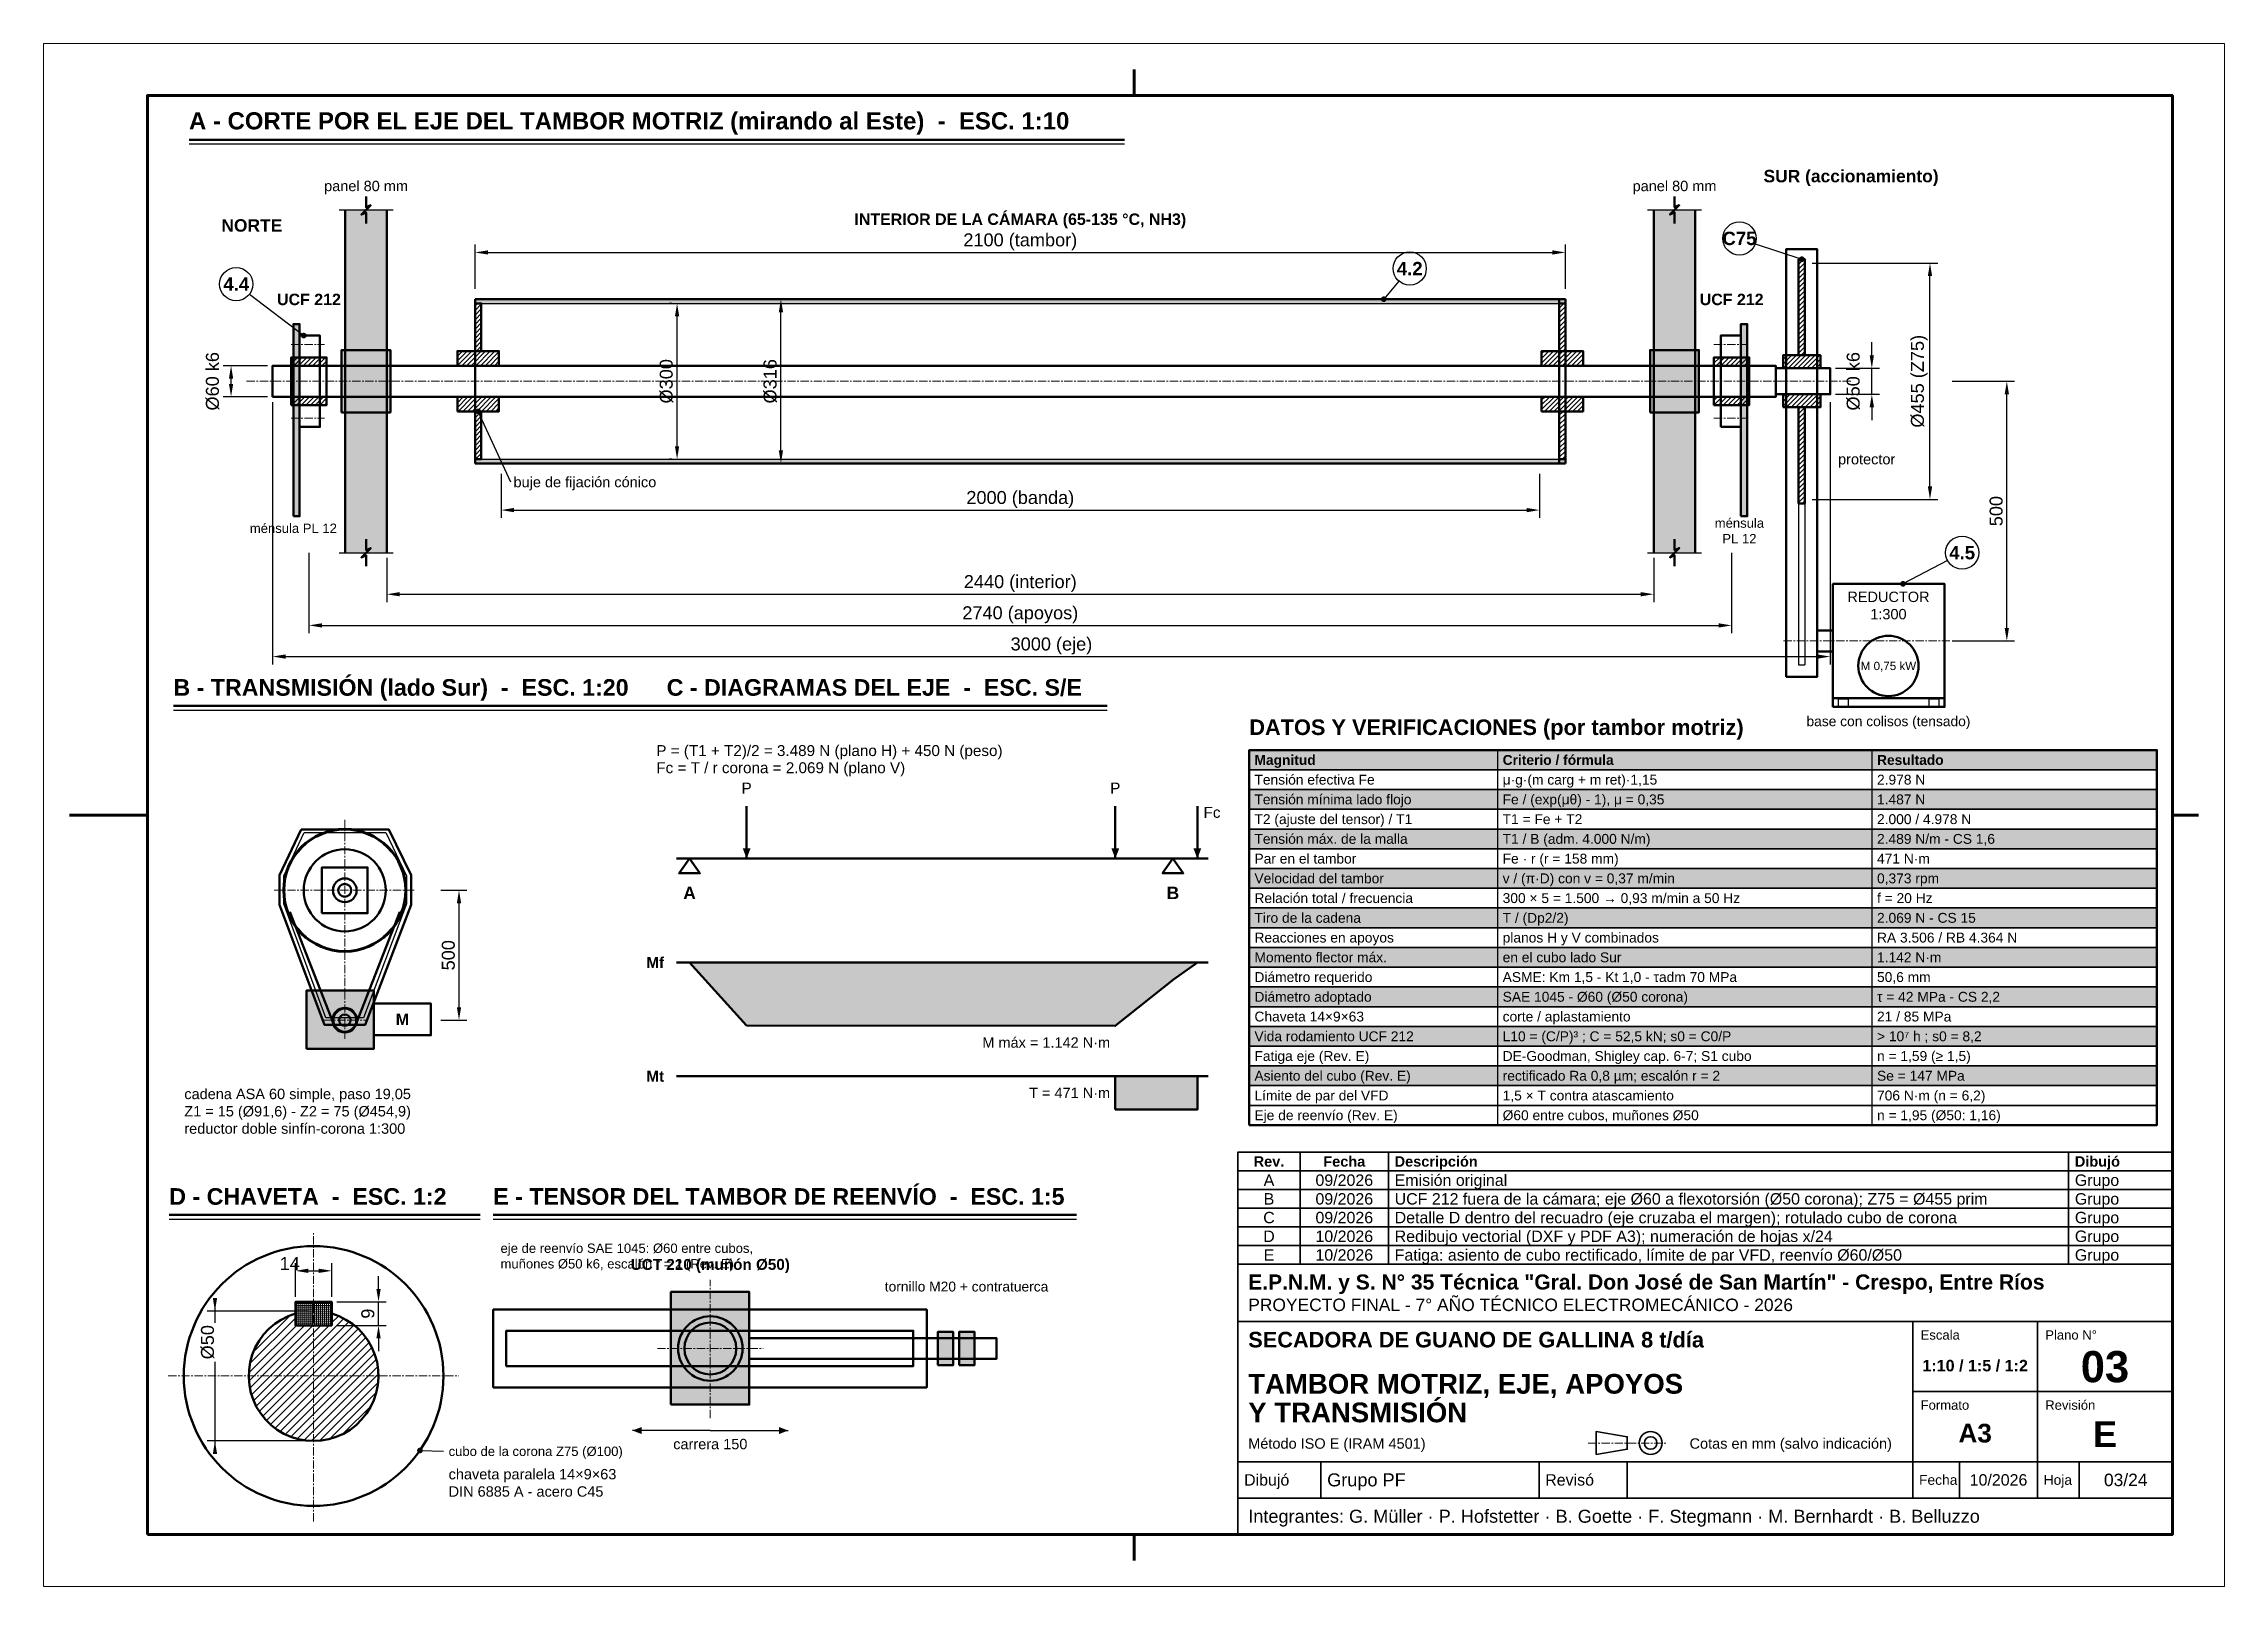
# Model space of a CAD drawing. Header units: millimetres. Extents: x 0 to 420, y 0 to 297.
import ezdxf
from ezdxf.enums import TextEntityAlignment as Align

# ---------------------------------------------------------------- set-up
doc = ezdxf.new("R2010")
doc.units = ezdxf.units.MM
doc.header["$LTSCALE"] = 0.5
doc.linetypes.add('CENTER', pattern=[5.08, 3.175, -0.635, 0.635, -0.635])
for name, color, linetype, lineweight in [('CONTORNO', 7, 'CONTINUOUS', 50), ('COTAS', 7, 'CONTINUOUS', 25), ('EJES', 1, 'CENTER', 18), ('FINO', 7, 'CONTINUOUS', 25), ('HOJA', 8, 'CONTINUOUS', 13), ('RAYADO', 8, 'CONTINUOUS', 18), ('RECUADRO', 7, 'CONTINUOUS', 70), ('RELLENO', 9, 'CONTINUOUS', 13), ('ROTULO', 7, 'CONTINUOUS', 35), ('TEXTO', 7, 'CONTINUOUS', 25)]:
    doc.layers.add(name, color=color, linetype=linetype, lineweight=lineweight)
doc.styles.add('NEGRITA', font='arialbd.ttf')
doc.styles.get("Standard").update_dxf_attribs({"font": 'arial.ttf'})
doc.dimstyles.new('IRAM', dxfattribs={"dimtxt": 2.5, "dimasz": 2.5, "dimexe": 1.5, "dimexo": 1, "dimgap": 0.8, "dimtad": 1, "dimdec": 1, "dimtxsty": 'Standard', "dimcen": 2.5, "dimazin": 3, "dimtfac": 1, "dimtmove": 0, "dimatfit": 3})

msp = doc.modelspace()

# ---------------------------------------------------------------- hatches: boundary and pattern name
at = {"layer": 'CONTORNO', "true_color": 0xc81e1e}
for points in [[(135.4, 140.1), (136.16, 142.1), (134.64, 142.1)], [(206.4, 140.1), (207.16, 142.1), (205.64, 142.1)]]:
    msp.add_hatch(color=7, dxfattribs=at).paths.add_polyline_path(points)
at = {"layer": 'CONTORNO', "true_color": 0x5a5f6e}
msp.add_hatch(color=7, dxfattribs=at).paths.add_polyline_path([(222.2, 140.1), (222.96, 142.1), (221.44, 142.1)])
at = {"layer": 'COTAS'}
h = msp.add_hatch(color=7, dxfattribs=at)
edge = h.paths.add_edge_path()
edge.add_arc((338.6, 255.5), 0.55, 0, 360)
h = msp.add_hatch(color=7, dxfattribs=at)
edge = h.paths.add_edge_path()
edge.add_arc((258.1, 247.8), 0.55, 0, 360)
h = msp.add_hatch(color=7, dxfattribs=at)
edge = h.paths.add_edge_path()
edge.add_arc((50.1, 240.8), 0.55, 0, 360)
h = msp.add_hatch(color=7, dxfattribs=at)
edge = h.paths.add_edge_path()
edge.add_arc((83.7, 226.2), 0.55, 0, 360)
h = msp.add_hatch(color=7, dxfattribs=at)
edge = h.paths.add_edge_path()
edge.add_arc((358.1, 193), 0.55, 0, 360)
for points in [[(113.4, 30), (115.2, 29.316), (115.2, 30.684)], [(143.4, 30), (141.6, 30.684), (141.6, 29.316)]]:
    msp.add_hatch(color=7, dxfattribs=at).paths.add_polyline_path(points)
h = msp.add_hatch(color=7, dxfattribs=at)
edge = h.paths.add_edge_path()
edge.add_arc((72.4788, 26.1606), 0.55, 0, 360)
at = {"layer": 'RAYADO'}
h = msp.add_hatch(dxfattribs=at)
h.set_pattern_fill('ANSI31', scale=0.2)
h.paths.add_polyline_path([(338, 237), (339.2, 237), (339.2, 255.5), (338, 255.5)])
h = msp.add_hatch(dxfattribs=at)
h.set_pattern_fill('ANSI31', scale=0.2)
h.paths.add_polyline_path([(83.1, 237.8), (84.3, 237.8), (84.3, 247), (83.1, 247)])
h = msp.add_hatch(dxfattribs=at)
h.set_pattern_fill('ANSI31', scale=0.2)
h.paths.add_polyline_path([(291.9, 237.8), (293.1, 237.8), (293.1, 247), (291.9, 247)])
h = msp.add_hatch(dxfattribs=at)
h.set_pattern_fill('ANSI31', scale=0.2)
h.paths.add_polyline_path([(47.7, 235), (54.5, 235), (54.5, 236.6), (47.7, 236.6)])
h = msp.add_hatch(dxfattribs=at)
h.set_pattern_fill('ANSI31', scale=0.2)
h.paths.add_polyline_path([(79.7, 235), (87.7, 235), (87.7, 237.8), (79.7, 237.8)])
h = msp.add_hatch(dxfattribs=at)
h.set_pattern_fill('ANSI31', scale=0.2)
h.paths.add_polyline_path([(288.5, 235), (296.5, 235), (296.5, 237.8), (288.5, 237.8)])
h = msp.add_hatch(dxfattribs=at)
h.set_pattern_fill('ANSI31', scale=0.2)
h.paths.add_polyline_path([(321.7, 235), (328.5, 235), (328.5, 236.6), (321.7, 236.6)])
h = msp.add_hatch(dxfattribs=at)
h.set_pattern_fill('ANSI31', scale=0.2)
h.paths.add_polyline_path([(335, 234.5), (342.2, 234.5), (342.2, 237), (335, 237)])
h = msp.add_hatch(dxfattribs=at)
h.set_pattern_fill('ANSI31', scale=0.2)
h.paths.add_polyline_path([(47.7, 227.4), (54.5, 227.4), (54.5, 229), (47.7, 229)])
h = msp.add_hatch(dxfattribs=at)
h.set_pattern_fill('ANSI31', scale=0.2)
h.paths.add_polyline_path([(79.7, 226.2), (87.7, 226.2), (87.7, 229), (79.7, 229)])
h = msp.add_hatch(dxfattribs=at)
h.set_pattern_fill('ANSI31', scale=0.2)
h.paths.add_polyline_path([(288.5, 226.2), (296.5, 226.2), (296.5, 229), (288.5, 229)])
h = msp.add_hatch(dxfattribs=at)
h.set_pattern_fill('ANSI31', scale=0.2)
h.paths.add_polyline_path([(321.7, 227.4), (328.5, 227.4), (328.5, 229), (321.7, 229)])
h = msp.add_hatch(dxfattribs=at)
h.set_pattern_fill('ANSI31', scale=0.2)
h.paths.add_polyline_path([(335, 227), (342.2, 227), (342.2, 229.5), (335, 229.5)])
h = msp.add_hatch(dxfattribs=at)
h.set_pattern_fill('ANSI31', scale=0.2)
h.paths.add_polyline_path([(338, 208.5), (339.2, 208.5), (339.2, 227), (338, 227)])
h = msp.add_hatch(dxfattribs=at)
h.set_pattern_fill('ANSI31', scale=0.2)
h.paths.add_polyline_path([(83.1, 217), (84.3, 217), (84.3, 226.2), (83.1, 226.2)])
h = msp.add_hatch(dxfattribs=at)
h.set_pattern_fill('ANSI31', scale=0.2)
h.paths.add_polyline_path([(291.9, 217), (293.1, 217), (293.1, 226.2), (291.9, 226.2)])
h = msp.add_hatch(dxfattribs=at)
h.set_pattern_fill('ANSI37', scale=0.12, angle=45)
h.paths.add_polyline_path([(48.5, 50.25), (55.5, 50.25), (55.5, 54.75), (48.5, 54.75)])
h = msp.add_hatch(dxfattribs=at)
h.set_pattern_fill('ANSI31', scale=0.35)
h.paths.add_polyline_path([(48.5, 52.5), (47.0993, 51.9992), (45.7679, 51.3356), (44.5248, 50.5186), (43.3876, 49.5596), (42.3724, 48.4724), (41.4935, 47.2722), (40.7634, 45.9762), (40.1924, 44.6026), (39.7887, 43.1708), (39.5579, 41.7013), (39.5033, 40.2147), (39.6256, 38.7322), (39.9233, 37.2748), (40.3919, 35.8629), (41.025, 34.5168), (41.8134, 33.2554), (42.7462, 32.0966), (43.81, 31.0568), (44.9898, 30.1508), (46.2688, 29.3913), (47.6291, 28.7891), (49.0512, 28.3528), (50.5151, 28.0885), (52, 28), (53.4849, 28.0885), (54.9488, 28.3528), (56.3709, 28.7891), (57.7312, 29.3913), (59.0102, 30.1508), (60.19, 31.0568), (61.2538, 32.0966), (62.1866, 33.2554), (62.975, 34.5168), (63.6081, 35.8629), (64.0767, 37.2748), (64.3744, 38.7322), (64.4967, 40.2147), (64.4421, 41.7013), (64.2113, 43.1708), (63.8076, 44.6026), (63.2366, 45.9762), (62.5065, 47.2722), (61.6276, 48.4724), (60.6124, 49.5596), (59.4752, 50.5186), (58.2321, 51.3356), (56.9007, 51.9992), (55.5, 52.5), (55.5, 52.5), (55.5, 50.25), (48.5, 50.25)])
at = {"layer": 'RELLENO', "true_color": 0x969696}
for points in [[(58.1, 199), (66.1, 199), (66.1, 265), (58.1, 265)], [(310.1, 199), (318.1, 199), (318.1, 265), (310.1, 265)]]:
    msp.add_hatch(color=7, dxfattribs=at).paths.add_polyline_path(points)
at = {"layer": 'RELLENO', "true_color": 0x3c3c3c}
for points in [[(83.1, 247), (293.1, 247), (293.1, 247.8), (83.1, 247.8)], [(83.1, 217), (293.1, 217), (293.1, 216.2), (83.1, 216.2)]]:
    msp.add_hatch(color=7, dxfattribs=at).paths.add_polyline_path(points)
at = {"layer": 'RELLENO', "true_color": 0xffffff}
for points in [[(48.1, 206), (49.3, 206), (49.3, 243), (48.1, 243)], [(326.9, 206), (328.1, 206), (328.1, 243), (326.9, 243)], [(57.4, 226), (66.8, 226), (66.8, 238), (57.4, 238)], [(309.4, 226), (318.8, 226), (318.8, 238), (309.4, 238)], [(50.6, 103.5), (63.6, 103.5), (63.6, 114.7), (50.6, 114.7)], [(120.8, 35), (135.9, 35), (135.9, 56.7), (120.8, 56.7)], [(172.2, 42.6), (175.2, 42.6), (175.2, 49), (172.2, 49)], [(176.3, 42.6), (179.3, 42.6), (179.3, 49), (176.3, 49)]]:
    msp.add_hatch(color=7, dxfattribs=at).paths.add_polyline_path(points)
at = {"layer": 'RELLENO', "true_color": 0xe2e8ee}
msp.add_hatch(color=7, dxfattribs=at).paths.add_polyline_path([(232.2, 157.2), (407, 157.2), (407, 161), (232.2, 161)])
at = {"layer": 'RELLENO', "true_color": 0xf3f5f8}
for points in [[(232.2, 149.6), (407, 149.6), (407, 153.4), (232.2, 153.4)], [(232.2, 142), (407, 142), (407, 145.8), (232.2, 145.8)], [(232.2, 134.4), (407, 134.4), (407, 138.2), (232.2, 138.2)], [(232.2, 126.8), (407, 126.8), (407, 130.6), (232.2, 130.6)], [(232.2, 119.2), (407, 119.2), (407, 123), (232.2, 123)], [(232.2, 111.6), (407, 111.6), (407, 115.4), (232.2, 115.4)], [(232.2, 104), (407, 104), (407, 107.8), (232.2, 107.8)], [(232.2, 96.4), (407, 96.4), (407, 100.2), (232.2, 100.2)]]:
    msp.add_hatch(color=7, dxfattribs=at).paths.add_polyline_path(points)
at = {"layer": 'RELLENO', "true_color": 0xdce4f0}
msp.add_hatch(color=7, dxfattribs=at).paths.add_polyline_path([(124.4, 120.1), (135.4, 108), (206.4, 107.9), (217.6, 116.8), (222.2, 120.1)])
at = {"layer": 'RELLENO', "true_color": 0xf0e0d4}
msp.add_hatch(color=7, dxfattribs=at).paths.add_polyline_path([(206.4, 91.8), (222.2, 91.8), (222.2, 98.2), (206.4, 98.2)])

# ---------------------------------------------------------------- linework, layer by layer
at = {"layer": 'CONTORNO'}
for p, q in [((28, 278.5), (208.18, 278.5)), ((58.1, 199), (58.1, 265)), ((66.1, 199), (66.1, 265)), ((310.1, 199), (310.1, 265)), ((318.1, 199), (318.1, 265)), ((83.1, 247.8), (293.1, 247.8)), ((83.1, 216.2), (83.1, 247.8)), ((291.9, 216.2), (291.9, 247.8)), ((293.1, 216.2), (293.1, 247.8)), ((83.1, 216.2), (293.1, 216.2)), ((25, 169.5), (124.84, 169.5)), ((120, 169.5), (204.864, 169.5)), ((47.4027, 129.8663), (55.8666, 108.1678)), ((68.5973, 129.8663), (60.1334, 108.1678)), ((121.9, 120.1), (224.3, 120.1)), ((121.9, 98.2), (224.3, 98.2)), ((24.2, 71.5), (84.104, 71.5)), ((86.6, 71.5), (198.92, 71.5))]:
    msp.add_line(p, q, dxfattribs=at)
at = {"layer": 'CONTORNO', "true_color": 0xc81e1e}
for p, q in [((135.4, 150.2), (135.4, 140.1)), ((206.4, 150.2), (206.4, 140.1))]:
    msp.add_line(p, q, dxfattribs=at)
at = {"layer": 'CONTORNO', "true_color": 0x5a5f6e}
msp.add_line((222.2, 150.2), (222.2, 140.1), dxfattribs=at)
at = {"layer": 'CONTORNO', "lineweight": 50}
msp.add_line((121.9, 140.1), (224.3, 140.1), dxfattribs=at)
at = {"layer": 'CONTORNO'}
for points in [[(62.1, 267.6), (62.1, 265.5), (63, 265.9), (61.2, 264.1), (62.1, 264.5), (62.1, 262.4)], [(314.1, 267.6), (314.1, 265.5), (315, 265.9), (313.2, 264.1), (314.1, 264.5), (314.1, 262.4)], [(62.1, 201.6), (62.1, 199.5), (63, 199.9), (61.2, 198.1), (62.1, 198.5), (62.1, 196.4)], [(314.1, 201.6), (314.1, 199.5), (315, 199.9), (313.2, 198.1), (314.1, 198.5), (314.1, 196.4)], [(124.4, 120.1), (135.4, 108), (206.4, 107.9), (217.6, 116.8), (222.2, 120.1)]]:
    msp.add_lwpolyline(points, dxfattribs=at)
for points in [[(335.6, 175.1), (341.6, 175.1), (341.6, 257.4), (335.6, 257.4)], [(338, 237), (339.2, 237), (339.2, 255.5), (338, 255.5)], [(83.1, 237.8), (84.3, 237.8), (84.3, 247), (83.1, 247)], [(291.9, 237.8), (293.1, 237.8), (293.1, 247), (291.9, 247)], [(48.1, 206), (49.3, 206), (49.3, 243), (48.1, 243)], [(49.3, 223.2), (53.2, 223.2), (53.2, 240.8), (49.3, 240.8)], [(323, 223.2), (326.9, 223.2), (326.9, 240.8), (323, 240.8)], [(326.9, 206), (328.1, 206), (328.1, 243), (326.9, 243)], [(47.7, 235), (54.5, 235), (54.5, 236.6), (47.7, 236.6)], [(47.7, 227.4), (54.5, 227.4), (54.5, 236.6), (47.7, 236.6)], [(57.4, 226), (66.8, 226), (66.8, 238), (57.4, 238)], [(79.7, 235), (87.7, 235), (87.7, 237.8), (79.7, 237.8)], [(288.5, 235), (296.5, 235), (296.5, 237.8), (288.5, 237.8)], [(309.4, 226), (318.8, 226), (318.8, 238), (309.4, 238)], [(321.7, 235), (328.5, 235), (328.5, 236.6), (321.7, 236.6)], [(321.7, 227.4), (328.5, 227.4), (328.5, 236.6), (321.7, 236.6)], [(335, 234.5), (342.2, 234.5), (342.2, 237), (335, 237)], [(44.1, 229), (333.6, 229), (333.6, 235), (44.1, 235)], [(333.6, 229.5), (344.1, 229.5), (344.1, 234.5), (333.6, 234.5)], [(47.7, 227.4), (54.5, 227.4), (54.5, 229), (47.7, 229)], [(79.7, 226.2), (87.7, 226.2), (87.7, 229), (79.7, 229)], [(288.5, 226.2), (296.5, 226.2), (296.5, 229), (288.5, 229)], [(321.7, 227.4), (328.5, 227.4), (328.5, 229), (321.7, 229)], [(335, 227), (342.2, 227), (342.2, 229.5), (335, 229.5)], [(338, 208.5), (339.2, 208.5), (339.2, 227), (338, 227)], [(83.1, 217), (84.3, 217), (84.3, 226.2), (83.1, 226.2)], [(291.9, 217), (293.1, 217), (293.1, 226.2), (291.9, 226.2)], [(344.6, 171), (366.1, 171), (366.1, 193), (344.6, 193)], [(341.6, 180), (344.6, 180), (344.6, 184), (341.6, 184)], [(344.6, 169.3), (366.1, 169.3), (366.1, 171), (344.6, 171)], [(232.2, 88.8), (407, 88.8), (407, 161), (232.2, 161)], [(49.6, 145.7), (66.5, 145.7), (70.8, 136.9), (70.8, 131.2), (61.9, 108.1), (54.1, 108.1), (45.4, 131.2), (45.4, 136.9)], [(124.4, 140.1), (122.4, 137.3), (126.4, 137.3)], [(217.5, 140.1), (215.5, 137.3), (219.5, 137.3)], [(53.6, 129.6), (62.4, 129.6), (62.4, 138.4), (53.6, 138.4)], [(50.6, 103.5), (63.6, 103.5), (63.6, 114.7), (50.6, 114.7)], [(63.6, 106.1), (74.6, 106.1), (74.6, 112.2), (63.6, 112.2)], [(206.4, 91.8), (222.2, 91.8), (222.2, 98.2), (206.4, 98.2)], [(48.5, 50.25), (55.5, 50.25), (55.5, 54.75), (48.5, 54.75)], [(120.8, 35), (135.9, 35), (135.9, 56.7), (120.8, 56.7)], [(48.5, 52.5), (47.0993, 51.9992), (45.7679, 51.3356), (44.5248, 50.5186), (43.3876, 49.5596), (42.3724, 48.4724), (41.4935, 47.2722), (40.7634, 45.9762), (40.1924, 44.6026), (39.7887, 43.1708), (39.5579, 41.7013), (39.5033, 40.2147), (39.6256, 38.7322), (39.9233, 37.2748), (40.3919, 35.8629), (41.025, 34.5168), (41.8134, 33.2554), (42.7462, 32.0966), (43.81, 31.0568), (44.9898, 30.1508), (46.2688, 29.3913), (47.6291, 28.7891), (49.0512, 28.3528), (50.5151, 28.0885), (52, 28), (53.4849, 28.0885), (54.9488, 28.3528), (56.3709, 28.7891), (57.7312, 29.3913), (59.0102, 30.1508), (60.19, 31.0568), (61.2538, 32.0966), (62.1866, 33.2554), (62.975, 34.5168), (63.6081, 35.8629), (64.0767, 37.2748), (64.3744, 38.7322), (64.4967, 40.2147), (64.4421, 41.7013), (64.2113, 43.1708), (63.8076, 44.6026), (63.2366, 45.9762), (62.5065, 47.2722), (61.6276, 48.4724), (60.6124, 49.5596), (59.4752, 50.5186), (58.2321, 51.3356), (56.9007, 51.9992), (55.5, 52.5), (55.5, 52.5), (55.5, 50.25), (48.5, 50.25)], [(86.6, 38.3), (170.1, 38.3), (170.1, 53.3), (86.6, 53.3)], [(89.1, 42.4), (167.5, 42.4), (167.5, 49.2), (89.1, 49.2)], [(135.9, 43.8), (183.5, 43.8), (183.5, 47.8), (135.9, 47.8)], [(172.2, 42.6), (175.2, 42.6), (175.2, 49), (172.2, 49)], [(176.3, 42.6), (179.3, 42.6), (179.3, 49), (176.3, 49)]]:
    msp.add_lwpolyline(points, close=True, dxfattribs=at)
for centre, radius in [((355.3, 177.2), 5.8), ((58, 134), 7.9), ((58, 134), 2.29), ((58, 134), 1.25), ((58, 109), 1.1), ((52, 40.5), 25), ((128.4, 45.8), 6.2), ((128.4, 45.8), 5)]:
    msp.add_circle(centre, radius, dxfattribs=at)
at = {"layer": 'CONTORNO', "lineweight": 70}
for centre, radius in [((58, 134), 11.75), ((58, 109), 2.29)]:
    msp.add_circle(centre, radius, dxfattribs=at)
at = {"layer": 'COTAS'}
for p, q in [((329.6358, 258.4881), (338.6, 255.5)), ((39.6458, 248.7613), (50.1, 240.8)), ((261.0311, 251.2587), (258.1, 247.8)), ((90, 212.6), (83.7, 226.2)), ((366.6683, 197.5096), (358.1, 193)), ((128.4, 30), (113.4, 30)), ((128.4, 30), (143.4, 30)), ((72.4788, 26.1606), (77, 26))]:
    msp.add_line(p, q, dxfattribs=at)
for centre in [(326.6, 259.5), (263.1, 253.7), (37.1, 250.7), (369.5, 199)]:
    msp.add_circle(centre, 3.2, dxfattribs=at)
at = {"layer": 'EJES'}
for p, q in [((47.7, 239.1), (54.1, 239.1)), ((321.7, 239.1), (328.1, 239.1)), ((39.1, 232), (348.1, 232)), ((47.7, 224.9), (54.1, 224.9)), ((321.7, 224.9), (328.1, 224.9)), ((335.1, 182), (367.1, 182)), ((58, 147.6), (58, 105.4)), ((44.4, 134), (71.6, 134)), ((54, 109), (62, 109)), ((52, 12.5), (52, 68)), ((128.4, 32.4), (128.4, 59)), ((118.2, 45.8), (138.6, 45.8)), ((24, 40.5), (80, 40.5)), ((297.5, 27.6), (312.5, 27.6))]:
    msp.add_line(p, q, dxfattribs=at)
at = {"layer": 'FINO'}
for p, q in [((28, 277.7), (208.18, 277.7)), ((56.9, 265), (67.3, 265)), ((308.9, 265), (319.3, 265)), ((83.1, 247), (293.1, 247)), ((83.1, 217), (293.1, 217)), ((338, 208.5), (338, 177.4)), ((339.2, 208.5), (339.2, 177.4)), ((56.9, 199), (67.3, 199)), ((308.9, 199), (319.3, 199)), ((338, 177.4), (339.2, 177.4)), ((25, 168.7), (124.84, 168.7)), ((120, 168.7), (204.864, 168.7)), ((280, 161), (280, 88.8)), ((352.1, 161), (352.1, 88.8)), ((24.2, 70.7), (84.104, 70.7)), ((86.6, 70.7), (198.92, 70.7))]:
    msp.add_line(p, q, dxfattribs=at)
for points in [[(345.6, 169.3), (347.6, 169.3), (347.6, 170.8), (345.6, 170.8)], [(363.1, 169.3), (365.1, 169.3), (365.1, 170.8), (363.1, 170.8)], [(232.2, 157.2), (407, 157.2), (407, 161), (232.2, 161)], [(232.2, 153.4), (407, 153.4), (407, 157.2), (232.2, 157.2)], [(232.2, 149.6), (407, 149.6), (407, 153.4), (232.2, 153.4)], [(232.2, 145.8), (407, 145.8), (407, 149.6), (232.2, 149.6)], [(50.188, 145.145), (65.905, 145.145), (69.904, 136.785), (69.904, 131.37), (61.627, 109.425), (54.373, 109.425), (46.282, 131.37), (46.282, 136.785)], [(232.2, 142), (407, 142), (407, 145.8), (232.2, 145.8)], [(232.2, 138.2), (407, 138.2), (407, 142), (232.2, 142)], [(232.2, 134.4), (407, 134.4), (407, 138.2), (232.2, 138.2)], [(232.2, 130.6), (407, 130.6), (407, 134.4), (232.2, 134.4)], [(232.2, 126.8), (407, 126.8), (407, 130.6), (232.2, 130.6)], [(232.2, 123), (407, 123), (407, 126.8), (232.2, 126.8)], [(232.2, 119.2), (407, 119.2), (407, 123), (232.2, 123)], [(232.2, 115.4), (407, 115.4), (407, 119.2), (232.2, 119.2)], [(232.2, 111.6), (407, 111.6), (407, 115.4), (232.2, 115.4)], [(232.2, 107.8), (407, 107.8), (407, 111.6), (232.2, 111.6)], [(232.2, 104), (407, 104), (407, 107.8), (232.2, 107.8)], [(232.2, 100.2), (407, 100.2), (407, 104), (232.2, 104)], [(232.2, 96.4), (407, 96.4), (407, 100.2), (232.2, 100.2)], [(232.2, 92.6), (407, 92.6), (407, 96.4), (232.2, 96.4)], [(232.2, 88.8), (407, 88.8), (407, 92.6), (232.2, 92.6)]]:
    msp.add_lwpolyline(points, close=True, dxfattribs=at)
at = {"layer": 'HOJA'}
msp.add_lwpolyline([(0, 0), (420, 0), (420, 297), (0, 297)], close=True, dxfattribs=at)
at = {"layer": 'RECUADRO'}
for p, q in [((210, 292), (210, 287)), ((5, 148.5), (20, 148.5)), ((415, 148.5), (410, 148.5)), ((210, 5), (210, 10))]:
    msp.add_line(p, q, dxfattribs=at)
msp.add_lwpolyline([(20, 10), (410, 10), (410, 287), (20, 287)], close=True, dxfattribs=at)
at = {"layer": 'ROTULO'}
for p, q in [((242, 80), (242, 83.6)), ((242, 76.4), (242, 80)), ((259, 80), (259, 83.6)), ((259, 76.4), (259, 80)), ((390, 80), (390, 83.6)), ((390, 76.4), (390, 80)), ((242, 72.8), (242, 76.4)), ((259, 72.8), (259, 76.4)), ((390, 72.8), (390, 76.4)), ((242, 69.2), (242, 72.8)), ((259, 69.2), (259, 72.8)), ((390, 69.2), (390, 72.8)), ((242, 65.6), (242, 69.2)), ((259, 65.6), (259, 69.2)), ((390, 65.6), (390, 69.2)), ((242, 62), (242, 65.6)), ((259, 62), (259, 65.6)), ((390, 62), (390, 65.6)), ((230, 62), (410, 62)), ((230, 10), (230, 62)), ((230, 51), (410, 51)), ((360, 24), (360, 51)), ((384, 24), (384, 51)), ((360, 37.5), (410, 37.5)), ((230, 24), (410, 24)), ((246, 17), (246, 24)), ((288, 17), (288, 24)), ((305, 17), (305, 24)), ((360, 17), (360, 24)), ((369, 17), (369, 24)), ((384, 17), (384, 24)), ((392, 17), (392, 24)), ((230, 17), (410, 17))]:
    msp.add_line(p, q, dxfattribs=at)
for points in [[(230, 80), (410, 80), (410, 83.6), (230, 83.6)], [(230, 76.4), (410, 76.4), (410, 80), (230, 80)], [(230, 72.8), (410, 72.8), (410, 76.4), (230, 76.4)], [(230, 69.2), (410, 69.2), (410, 72.8), (230, 72.8)], [(230, 65.6), (410, 65.6), (410, 69.2), (230, 69.2)], [(230, 62), (410, 62), (410, 65.6), (230, 65.6)], [(299, 25.4), (305, 26.4), (305, 28.8), (299, 29.8)]]:
    msp.add_lwpolyline(points, close=True, dxfattribs=at)
for radius in [2.2, 1.2]:
    msp.add_circle((309.5, 27.6), radius, dxfattribs=at)

# ---------------------------------------------------------------- texts
at = {"layer": 'COTAS', "style": 'NEGRITA'}
for s, p in [('C75', (326.6, 259.5)), ('4.2', (263.1, 253.7)), ('4.4', (37.1, 250.7)), ('4.5', (369.5, 199))]:
    msp.add_text(s, height=2.56, dxfattribs=at).set_placement(p, align=Align.MIDDLE_CENTER)
at = {"layer": 'ROTULO', "style": 'NEGRITA'}
for s, height, p in [('Rev.', 2, (236, 81.8)), ('Fecha', 2, (250.5, 81.8)), ('1:10 / 1:5 / 1:2', 2.217742, (372, 42.5)), ('03', 6, (397, 42.3)), ('A3', 3.6, (372, 29.5)), ('E', 5, (397, 29.3))]:
    msp.add_text(s, height=height, dxfattribs=at).set_placement(p, align=Align.MIDDLE_CENTER)
for s, height, p in [('Descripción', 2, (260.2, 81.8)), ('Dibujó', 2, (391.2, 81.8)), ('E.P.N.M. y S. N° 35 Técnica "Gral. Don José de San Martín" - Crespo, Entre Ríos', 2.9, (232, 58.6)), ('SECADORA DE GUANO DE GALLINA 8 t/día', 3, (232, 47.5)), ('TAMBOR MOTRIZ, EJE, APOYOS', 3.8, (232, 39)), ('Y TRANSMISIÓN', 3.8, (232, 33.49))]:
    msp.add_text(s, height=height, dxfattribs=at).set_placement(p, align=Align.MIDDLE_LEFT)
at = {"layer": 'ROTULO'}
for s, height, p in [('A', 2.2, (236, 78.2)), ('B', 2.2, (236, 74.6)), ('09/2026', 2.2, (250.5, 78.2)), ('09/2026', 2.2, (250.5, 74.6)), ('C', 2.2, (236, 71)), ('09/2026', 2.2, (250.5, 71)), ('D', 2.2, (236, 67.4)), ('10/2026', 2.2, (250.5, 67.4)), ('E', 2.2, (236, 63.8)), ('10/2026', 2.2, (250.5, 63.8)), ('10/2026', 2.2, (376.5, 20.5)), ('03/24', 2.4, (401, 20.5))]:
    msp.add_text(s, height=height, dxfattribs=at).set_placement(p, align=Align.MIDDLE_CENTER)
for s, height, p in [('UCF 212 fuera de la cámara; eje Ø60 a flexotorsión (Ø50 corona); Z75 = Ø455 prim', 2.2, (260.2, 74.6)), ('Emisión original', 2.2, (260.2, 78.2)), ('Grupo', 2.2, (391.2, 78.2)), ('Grupo', 2.2, (391.2, 74.6)), ('Detalle D dentro del recuadro (eje cruzaba el margen); rotulado cubo de corona', 2.2, (260.2, 71)), ('Grupo', 2.2, (391.2, 71)), ('Redibujo vectorial (DXF y PDF A3); numeración de hojas x/24', 2.2, (260.2, 67.4)), ('Grupo', 2.2, (391.2, 67.4)), ('Fatiga: asiento de cubo rectificado, límite de par VFD, reenvío Ø60/Ø50', 2.2, (260.2, 63.8)), ('Grupo', 2.2, (391.2, 63.8)), ('PROYECTO FINAL - 7° AÑO TÉCNICO ELECTROMECÁNICO - 2026', 2.4, (232, 54.2)), ('Método ISO E (IRAM 4501)', 2, (232, 27.5)), ('Cotas en mm (salvo indicación)', 2, (317, 27.5)), ('Dibujó', 2.2, (231.2, 20.5)), ('Grupo PF', 2.5, (247.2, 20.5)), ('Revisó', 2.2, (289.2, 20.5)), ('Fecha', 1.9, (361.2, 20.5)), ('Hoja', 1.9, (385.2, 20.5)), ('Integrantes: G. Müller · P. Hofstetter · B. Goette · F. Stegmann · M. Bernhardt · B. Belluzzo', 2.5, (232, 13.5))]:
    msp.add_text(s, height=height, dxfattribs=at).set_placement(p, align=Align.MIDDLE_LEFT)
for s, p in [('Escala', (361.5, 49.3)), ('Plano N°', (385.5, 49.3)), ('Formato', (361.5, 35.8)), ('Revisión', (385.5, 35.8))]:
    msp.add_text(s, height=1.8, dxfattribs=at).set_placement(p, align=Align.TOP_LEFT)
at = {"layer": 'TEXTO', "style": 'NEGRITA'}
for s, height, p in [('A - CORTE POR EL EJE DEL TAMBOR MOTRIZ (mirando al Este)  -  ESC. 1:10', 3.3, (28, 279.5)), ('B - TRANSMISIÓN (lado Sur)  -  ESC. 1:20', 3.2, (25, 170.5)), ('C - DIAGRAMAS DEL EJE  -  ESC. S/E', 3.2, (120, 170.5)), ('DATOS Y VERIFICACIONES (por tambor motriz)', 3, (232.2, 163)), ('D - CHAVETA  -  ESC. 1:2', 3.2, (24.2, 72.5)), ('E - TENSOR DEL TAMBOR DE REENVÍO  -  ESC. 1:5', 3.2, (86.6, 72.5))]:
    msp.add_text(s, height=height, dxfattribs=at).set_placement(p, align=Align.BOTTOM_LEFT)
at = {"layer": 'TEXTO'}
for s, height, p in [('panel 80 mm', 2, (62.1, 268)), ('panel 80 mm', 2, (314.1, 268)), ('P', 2.1, (135.4, 152)), ('P', 2.1, (206.4, 152))]:
    msp.add_text(s, height=height, dxfattribs=at).set_placement(p, align=Align.BOTTOM_CENTER)
at = {"layer": 'TEXTO', "style": 'NEGRITA'}
for s, height, p in [('SUR (accionamiento)', 2.4, (348.1, 271.5)), ('INTERIOR DE LA CÁMARA (65-135 °C, NH3)', 2.2, (188.1, 263.2)), ('NORTE', 2.4, (40.1, 262)), ('A', 2.4, (124.4, 133.5)), ('B', 2.4, (217.5, 133.5)), ('M', 2.2, (69.1, 109.15))]:
    msp.add_text(s, height=height, dxfattribs=at).set_placement(p, align=Align.MIDDLE_CENTER)
for s, height, p in [('UCF 212', 2.2, (51.1, 246)), ('UCF 212', 2.2, (325.1, 246)), ('UCT 210 (muñón Ø50)', 2.1, (128.4, 60.3))]:
    msp.add_text(s, height=height, dxfattribs=at).set_placement(p, align=Align.BOTTOM_CENTER)
at = {"layer": 'TEXTO'}
for s, height, p in [('protector', 2, (345.6, 217)), ('buje de fijación cónico', 2, (90.5, 212.6)), ('P = (T1 + T2)/2 = 3.489 N (plano H) + 450 N (peso)', 2.1, (118, 160.9)), ('Fc = T / r corona = 2.069 N (plano V)', 2.1, (118, 157.6)), ('Tensión efectiva Fe', 1.9, (233.2, 155.3)), ('μ·g·(m carg + m ret)·1,15', 1.9, (281, 155.3)), ('2.978 N', 1.9, (353.1, 155.3)), ('Tensión mínima lado flojo', 1.9, (233.2, 151.5)), ('Fe / (exp(μθ) - 1), μ = 0,35', 1.9, (281, 151.5)), ('1.487 N', 1.9, (353.1, 151.5)), ('Fc', 2.1, (223.4, 149)), ('T2 (ajuste del tensor) / T1', 1.9, (233.2, 147.7)), ('T1 = Fe + T2', 1.9, (281, 147.7)), ('2.000 / 4.978 N', 1.9, (353.1, 147.7)), ('Tensión máx. de la malla', 1.9, (233.2, 143.9)), ('T1 / B (adm. 4.000 N/m)', 1.9, (281, 143.9)), ('2.489 N/m - CS 1,6', 1.9, (353.1, 143.9)), ('Par en el tambor', 1.9, (233.2, 140.1)), ('Fe · r (r = 158 mm)', 1.9, (281, 140.1)), ('471 N·m', 1.9, (353.1, 140.1)), ('Velocidad del tambor', 1.9, (233.2, 136.3)), ('v / (π·D) con v = 0,37 m/min', 1.9, (281, 136.3)), ('0,373 rpm', 1.9, (353.1, 136.3)), ('Relación total / frecuencia', 1.9, (233.2, 132.5)), ('300 × 5 = 1.500 → 0,93 m/min a 50 Hz', 1.9, (281, 132.5)), ('f = 20 Hz', 1.9, (353.1, 132.5)), ('Tiro de la cadena', 1.9, (233.2, 128.7)), ('T / (Dp2/2)', 1.9, (281, 128.7)), ('2.069 N - CS 15', 1.9, (353.1, 128.7)), ('Reacciones en apoyos', 1.9, (233.2, 124.9)), ('Momento flector máx.', 1.9, (233.2, 121.1)), ('en el cubo lado Sur', 1.9, (281, 121.1)), ('planos H y V combinados', 1.9, (281, 124.9)), ('1.142 N·m', 1.9, (353.1, 121.1)), ('RA 3.506 / RB 4.364 N', 1.9, (353.1, 124.9)), ('Diámetro requerido', 1.9, (233.2, 117.3)), ('ASME: Km 1,5 - Kt 1,0 - τadm 70 MPa', 1.9, (281, 117.3)), ('50,6 mm', 1.9, (353.1, 117.3)), ('Diámetro adoptado', 1.9, (233.2, 113.5)), ('SAE 1045 - Ø60 (Ø50 corona)', 1.9, (281, 113.5)), ('τ = 42 MPa - CS 2,2', 1.9, (353.1, 113.5)), ('Chaveta 14×9×63', 1.9, (233.2, 109.7)), ('corte / aplastamiento', 1.9, (281, 109.7)), ('21 / 85 MPa', 1.9, (353.1, 109.7)), ('Vida rodamiento UCF 212', 1.9, (233.2, 105.9)), ('L10 = (C/P)³ ; C = 52,5 kN; s0 = C0/P', 1.9, (281, 105.9)), ('> 10⁷ h ; s0 = 8,2', 1.9, (353.1, 105.9)), ('Fatiga eje (Rev. E)', 1.9, (233.2, 102.1)), ('DE-Goodman, Shigley cap. 6-7; S1 cubo', 1.9, (281, 102.1)), ('n = 1,59 (≥ 1,5)', 1.9, (353.1, 102.1)), ('Asiento del cubo (Rev. E)', 1.9, (233.2, 98.3)), ('rectificado Ra 0,8 µm; escalón r = 2', 1.9, (281, 98.3)), ('Se = 147 MPa', 1.9, (353.1, 98.3)), ('Límite de par del VFD', 1.9, (233.2, 94.5)), ('1,5 × T contra atascamiento', 1.9, (281, 94.5)), ('706 N·m (n = 6,2)', 1.9, (353.1, 94.5)), ('Eje de reenvío (Rev. E)', 1.9, (233.2, 90.7)), ('Ø60 entre cubos, muñones Ø50', 1.9, (281, 90.7)), ('n = 1,95 (Ø50: 1,16)', 1.9, (353.1, 90.7)), ('cubo de la corona Z75 (Ø100)', 1.8, (78, 26))]:
    msp.add_text(s, height=height, dxfattribs=at).set_placement(p, align=Align.MIDDLE_LEFT)
for s, height, p in [('ménsula PL 12', 1.8, (48.1, 203.7)), ('M 0,75 kW', 1.6, (355.3, 177.2))]:
    msp.add_text(s, height=height, dxfattribs=at).set_placement(p, align=Align.MIDDLE_CENTER)
for s, height, p in [('base con colisos (tensado)', 1.9, (355.3, 167.5)), ('carrera 150', 2, (128.4, 28.4))]:
    msp.add_text(s, height=height, dxfattribs=at).set_placement(p, align=Align.TOP_CENTER)
at = {"layer": 'TEXTO', "style": 'NEGRITA'}
for s, p in [('Magnitud', (233.2, 159.1)), ('Criterio / fórmula', (281, 159.1)), ('Resultado', (353.1, 159.1))]:
    msp.add_text(s, height=1.9, dxfattribs=at).set_placement(p, align=Align.MIDDLE_LEFT)
for s, p in [('Mf', (119.5, 120.1)), ('Mt', (119.5, 98.2))]:
    msp.add_text(s, height=2.1, dxfattribs=at).set_placement(p, align=Align.MIDDLE_RIGHT)
at = {"layer": 'TEXTO'}
msp.add_text('M máx = 1.142 N·m', height=2, dxfattribs=at).set_placement((205.4, 105.7), align=Align.TOP_RIGHT)
msp.add_text('T = 471 N·m', height=2, dxfattribs=at).set_placement((205.4, 95), align=Align.MIDDLE_RIGHT)
msp.add_text('tornillo M20 + contratuerca', height=1.9, dxfattribs=at).set_placement((162, 56.2), align=Align.BOTTOM_LEFT)
for s, insert, char_height, attachment_point in [('ménsula\\PPL 12', (326.6, 205.6), 1.8, 2), ('REDUCTOR\\P1:300', (355.3, 191.5), 2, 2), ('cadena ASA 60 simple, paso 19,05\\PZ1 = 15 (Ø91,6) - Z2 = 75 (Ø454,9)\\Preductor doble sinfín-corona 1:300', (27.1, 95.8), 2, 1), ('eje de reenvío SAE 1045: Ø60 entre cubos,\\Pmuñones Ø50 k6, escalón r = 2 (Rev. E)', (88, 66), 1.8, 1), ('chaveta paralela 14×9×63\\PDIN 6885 A - acero C45', (78, 22.6), 2, 1)]:
    msp.add_mtext(s, dxfattribs=dict(at, insert=insert, char_height=char_height, attachment_point=attachment_point))

# ---------------------------------------------------------------- dimensions: what is measured, and where the dimension line sits
at = {"layer": 'COTAS'}
for base, p1, p2, text in [((83.1, 256.8), (83.1, 248.8), (293.1, 248.8), '<> (tambor)'), ((44.1, 179), (44.1, 229), (344.1, 229), '<> (eje)'), ((88.1, 207.2), (88.1, 215.2), (288.1, 215.2), '<> (banda)'), ((51.1, 185), (51.1, 200), (325.1, 200), '<> (apoyos)'), ((66.1, 191), (66.1, 199), (310.1, 199), '<> (interior)')]:
    msp.add_linear_dim(base=base, p1=p1, p2=p2, text=text, dimstyle='IRAM', override={"dimlfac": 10}, dxfattribs=at).render()
for base, p1, p2, text in [((363.3, 209.25), (339.6, 209.25), (339.6, 254.75), 'Ø<> (Z75)'), ((142, 216.2), (142, 216.2), (142, 247.8), 'Ø<>'), ((122, 217), (122, 217), (122, 247), 'Ø<>'), ((352.1, 229.5), (344.1, 229.5), (344.1, 234.5), 'Ø<> k6'), ((36.1, 229), (44.1, 229), (44.1, 235), 'Ø<> k6')]:
    msp.add_linear_dim(base=base, p1=p1, p2=p2, angle=90, text=text, dimstyle='IRAM', override={"dimlfac": 10}, dxfattribs=at).render()
for base, p1, p2, override in [((378.1, 182), (366.6, 182), (366.6, 232), {"dimlfac": 10}), ((80, 109), (75.5, 109), (75.5, 134), {"dimlfac": 20}), ((64.5, 50.25), (55.5, 50.25), (55.5, 54.75), {"dimlfac": 2})]:
    msp.add_linear_dim(base=base, p1=p1, p2=p2, angle=90, dimstyle='IRAM', override=override, dxfattribs=at).render()
msp.add_linear_dim(base=(48.5, 60.75), p1=(48.5, 54.75), p2=(55.5, 54.75), location=(47.4, 62.15), dimstyle='IRAM', override={"dimlfac": 2, "dimtmove": 2}, dxfattribs=at).render()
msp.add_linear_dim(base=(33, 53), p1=(52, 53), p2=(52, 28), angle=90, location=(31.6, 47), text='Ø<>', dimstyle='IRAM', override={"dimlfac": 2, "dimtmove": 2}, dxfattribs=at).render()

doc.saveas('drawing.dxf')
